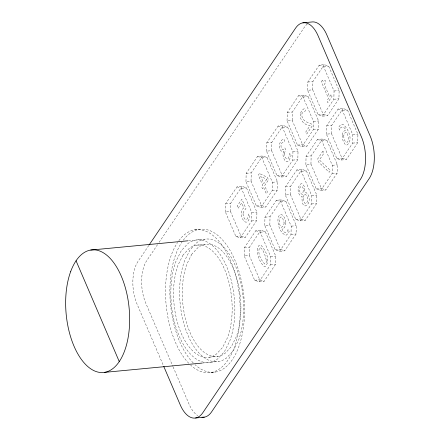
<?xml version="1.0" encoding="UTF-8"?>
<svg xmlns="http://www.w3.org/2000/svg" width="440" height="440" viewBox="0 0 440 440"><rect width="100%" height="100%" fill="white"/><g stroke="black" fill="none" stroke-linecap="round" stroke-linejoin="round"><path stroke-width="0.33" stroke-dasharray="2.2 1.65" d="M225.407 212.02L225.605 203.764L237.023 186.863L242.105 186.379L246.477 187.869L256.922 212.24L256.729 220.495L245.311 237.402L240.229 237.886L235.857 236.39L225.407 212.02L230.494 211.536L240.939 235.906L245.311 237.402M230.494 211.536L230.687 203.28L242.105 186.379M244.211 255.888L244.404 247.632L255.822 230.731L260.909 230.241L265.281 231.737L275.726 256.108L275.528 264.363L264.11 281.27L259.028 281.754L254.656 280.258L244.211 255.888L249.293 255.404L259.738 279.774L264.11 281.27M245.96 181.594L246.153 173.338L257.571 156.431L262.658 155.947L267.031 157.443L277.475 181.814L277.283 190.069L265.865 206.971L260.777 207.455L256.405 205.964L245.96 181.594L251.042 181.11L261.492 205.48L265.865 206.971M249.293 255.404L249.491 247.148L260.909 230.241M251.042 181.11L251.24 172.854L262.658 155.947M240.229 237.886L251.647 220.979L251.84 212.724L241.395 188.353L237.023 186.863M264.764 225.462L264.957 217.206L276.375 200.299L281.457 199.815L285.83 201.311L296.274 225.681L296.082 233.937L284.664 250.839L279.582 251.323L275.209 249.832L264.764 225.462L269.846 224.978L280.291 249.348L284.664 250.839M266.514 151.162L266.706 142.906L278.124 126.005L283.206 125.521L287.579 127.012L298.029 151.382L297.831 159.638L286.413 176.545L281.331 177.029L276.958 175.532L266.514 151.162L271.596 150.678L282.04 175.048L286.413 176.545M269.846 224.978L270.039 216.722L281.457 199.815M271.596 150.678L271.788 142.423L283.206 125.521M259.028 281.754L270.446 264.847L270.639 256.591L260.194 232.221L255.822 230.731M260.777 207.455L272.195 190.553L272.393 182.298L261.943 157.927L257.571 156.431M285.312 195.03L285.511 186.774L296.929 169.873L302.011 169.389L306.383 170.88L316.827 195.25L316.635 203.506L305.217 220.413L300.13 220.897L295.757 219.401L285.312 195.03L290.4 194.546L300.845 218.917L305.217 220.413M287.062 120.736L287.26 112.481L298.678 95.574L303.76 95.09L308.132 96.586L318.577 120.956L318.384 129.212L306.966 146.113L301.884 146.603L297.512 145.107L287.062 120.736L292.149 120.252L302.594 144.623L306.966 146.113M290.4 194.546L290.593 186.291L302.011 169.389M292.149 120.252L292.341 111.997L303.76 95.09M279.582 251.323L291 234.421L291.192 226.166L280.748 201.795L276.375 200.299M281.331 177.029L292.749 160.121L292.941 151.866L282.497 127.496L278.124 126.005M305.866 164.604L306.059 156.349L317.477 139.442L322.564 138.958L326.937 140.454L337.381 164.824L337.183 173.08L325.765 189.981L320.683 190.465L316.311 188.975L305.866 164.604L310.948 164.12L321.393 188.49L325.765 189.981M307.615 90.31L307.808 82.055L319.226 65.148L324.313 64.663L328.686 66.16L339.13 90.53L338.938 98.786L327.52 115.687L322.432 116.171L318.06 114.681L307.615 90.31L312.697 89.821L323.147 114.197L327.52 115.687M310.948 164.12L311.146 155.864L322.564 138.958M312.697 89.821L312.895 81.571L324.313 64.663M300.13 220.897L311.548 203.99L311.745 195.734L301.301 171.364L296.929 169.873M301.884 146.603L313.302 129.696L313.495 121.44L303.05 97.07L298.678 95.574M326.42 134.173L326.612 125.922L338.03 109.016L343.112 108.532L347.485 110.022L357.929 134.393L357.736 142.648L346.319 159.555L341.236 160.039L336.864 158.548L326.42 134.173L331.502 133.689L341.946 158.059L346.319 159.555M331.502 133.689L331.694 125.433L343.112 108.532M320.683 190.465L332.101 173.564L332.293 165.308L321.849 140.938L317.477 139.442M322.432 116.171L333.85 99.27L334.048 91.014L323.598 66.644L319.226 65.148M341.236 160.039L352.655 143.132L352.847 134.882L342.402 110.506L338.03 109.016M148.803 245.443L138.045 261.365A30.784 15.813 84.6 0 0 137.038 304.068L163.515 365.833M157.564 244.607L146.812 260.53A30.784 15.813 84.6 0 0 145.805 303.232L172.821 366.256M159.104 242.336L304.293 27.368A30.784 15.813 84.6 0 1 307.263 24.052M323.598 66.644L328.686 66.16M307.808 82.055L312.895 81.571M334.048 91.014L339.13 90.53M303.05 97.07L308.132 96.586M333.85 99.27L338.938 98.786M287.26 112.481L292.341 111.997M342.402 110.506L347.485 110.022M318.06 114.681L323.147 114.197M313.495 121.44L318.577 120.956M282.497 127.496L287.579 127.012M326.612 125.922L331.694 125.433M313.302 129.696L318.384 129.212M266.706 142.906L271.788 142.423M352.847 134.882L357.929 134.393M321.849 140.938L326.937 140.454M297.512 145.107L302.594 144.623M352.655 143.132L357.736 142.648M292.941 151.866L298.029 151.382M261.943 157.927L267.031 157.443M306.059 156.349L311.146 155.864M292.749 160.121L297.831 159.638M336.864 158.548L341.946 158.059M246.153 173.338L251.24 172.854M332.293 165.308L337.381 164.824M301.301 171.364L306.383 170.88M276.958 175.532L282.04 175.048M332.101 173.564L337.183 173.08M272.393 182.298L277.475 181.814M241.395 188.353L246.477 187.869M285.511 186.774L290.593 186.291M272.195 190.553L277.283 190.069M316.311 188.975L321.393 188.49M225.605 203.764L230.687 203.28M311.745 195.734L316.827 195.25M280.748 201.795L285.83 201.311M256.405 205.964L261.492 205.48M311.548 203.99L316.635 203.506M251.84 212.724L256.922 212.24M264.957 217.206L270.039 216.722M251.647 220.979L256.729 220.495M295.757 219.401L300.845 218.917M194.794 229.845L199.177 229.427M291.192 226.166L296.274 225.681M260.194 232.221L265.281 231.737M188.43 240.752L204.71 239.201M235.857 236.39L240.939 235.906M291 234.421L296.082 233.937M196.526 245.174L205.293 244.343M244.404 247.632L249.491 247.148M275.209 249.832L280.291 249.348M270.639 256.591L275.726 256.108M270.446 264.847L275.528 264.363M254.656 280.258L259.738 279.774M209.176 357.203L217.938 356.373M202.923 362.995L218.521 361.51M210.903 372.537L215.287 372.119M173.09 366.889L189.03 404.074A30.784 15.813 84.6 0 0 197.753 415.63M183.238 240.235A71.83 36.894 84.6 0 1 243.964 297.325A71.83 36.894 84.6 0 1 195.052 364.711M193.221 362.934A71.83 36.894 84.6 0 1 182.017 241.945M178.855 240.653A71.83 36.894 84.6 0 1 239.58 297.743A71.83 36.894 84.6 0 1 190.669 365.129M188.837 363.352A71.83 36.894 84.6 0 1 177.639 242.363M304.876 189.035L304.7 192.258L305.712 192.198C316.08 200.216 300.9 216.321 302.066 196.202L301.147 196.224C297.116 193.837 297.121 186.901 300.647 184.019A6.501 3.339 84.6 0 1 302.577 184.08L304.166 186.208L304.876 189.035M266.365 260.59L266.162 262.548L264.759 264.038C261.118 260.282 256.922 252.791 259.749 247.632L260.26 247.473C263.995 250.443 265.298 256.036 266.365 260.59M343.723 135.68C343.761 138.001 344.399 142.153 347.166 142.417C350.042 139.667 347.826 135.163 346.539 132.116L345.455 132.479L344.553 133.392L343.723 135.68M243.007 213.736L243.309 216.183L244.514 218.691L245.394 219.483L246.34 219.505C249.029 218.779 247.753 209.71 249.898 216.464C246.56 231.215 236.841 213.186 243.804 207.9L241.692 202.966L238.051 208.357L237.116 206.179L241.885 199.122L245.977 208.67L244.068 210.76L243.007 213.736M284.07 222.69C284.218 224.587 283.283 226.87 281.237 227.255C276.639 221.788 281.122 209.902 284.07 222.69M303.286 198.396L303.452 200.552L304.574 202.939L305.377 203.561L306.196 203.5C308.935 201.031 307.835 194.909 304.271 193.919L303.286 198.396M285.615 222.58C285.687 225.044 284.977 228.718 282.002 229.014C282.7 232.964 287.749 233.937 288.123 229.268L289.146 231.644L288.272 233.365L286.209 235.174C279.725 233.877 276.601 222.415 278.465 216.557C281.457 210.7 286.187 218.994 285.615 222.58M342.205 135.322L342.705 139.876L344.641 143.764A7.2 3.696 84.6 0 0 346.836 145.041C353.848 140.844 348.106 127.523 342.656 124.179L340.511 124.839L338.993 126.868L338.635 127.727L339.652 130.103C340.01 125.461 345.054 126.467 345.785 130.35C343.349 130.493 342.419 133.26 342.205 135.322M284.268 153.335L284.537 155.81L285.318 157.652L287.078 159.022C290.389 158.835 288.75 148.462 291.099 155.634L289.212 160.292L287.81 161.662L286.341 161.739L284.977 160.715L283.349 157.526L282.925 154.385L283.503 151.288L282.667 151.673L281.743 151.492C277.893 148.324 278.861 140.894 283.564 138.969C287.309 142.995 280.538 141.24 281.006 145.343C280.94 146.85 281.264 149.039 282.893 149.606L283.718 149.364L284.9 147.939L285.786 150.007L284.268 153.335M300.388 113.773C299.239 119.807 304.145 125.125 310.096 125.582L305.827 131.907L306.741 134.035L312.098 126.099L310.981 123.497C306.784 122.557 301.587 120.175 301.846 115.082C301.092 110.82 308.083 112.613 304.288 108.559L301.576 110.743L300.388 113.773M257.389 248.551C257.125 254.958 259.523 262.367 264.369 266.624L265.161 266.646C271.15 260.827 265.551 249.766 260.645 244.882L259.1 245.273L257.389 248.551M303.341 190.498L302.484 194.563C299.332 193.644 298.513 188.485 300.905 186.357L302.291 186.659L302.88 187.649A3.245 1.667 84.6 0 1 303.341 190.498M181.242 250.767L175.863 261.536A61.567 31.62 84.6 0 0 179.229 336.166A61.567 31.62 84.6 0 0 217.613 358.947L224.461 351.615L229.84 340.841A61.567 31.62 84.6 0 0 226.474 266.216A61.567 31.62 84.6 0 0 188.089 243.436L181.242 250.767M183.056 255.008L178.129 264.869A56.392 28.963 84.6 0 0 181.214 333.223A56.392 28.963 84.6 0 0 216.37 354.09L222.646 347.375L227.568 337.507A56.392 28.963 84.6 0 0 224.488 269.154A56.392 28.963 84.6 0 0 189.332 248.287L183.056 255.008M190.003 249.931L184.624 260.706A61.567 31.62 84.6 0 0 187.99 335.33A61.567 31.62 84.6 0 0 226.375 358.111L233.228 350.779L238.601 340.01A61.567 31.62 84.6 0 0 235.235 265.381A61.567 31.62 84.6 0 0 196.856 242.6L190.003 249.931M191.818 254.172L186.896 264.038A56.392 28.963 84.6 0 0 189.976 332.393A56.392 28.963 84.6 0 0 225.137 353.26L231.407 346.539L236.335 336.677A56.392 28.963 84.6 0 0 233.25 268.323A56.392 28.963 84.6 0 0 198.094 247.456L191.818 254.172M259.397 173.509L258.324 175.098L262.686 185.268L261.652 186.797L262.504 188.788L263.538 187.259L266.272 193.633L267.388 191.978L264.655 185.603L268.494 179.922L267.377 177.304L259.397 173.509M322.256 80.394L321.349 81.73L328.51 98.439L326.97 100.716L327.784 102.608L332.019 96.344L331.205 94.446L329.632 96.778L324.308 84.354L325.881 82.022L325.155 80.328L323.609 81.736L322.256 80.394M266.734 179.273L263.802 183.612L260.7 176.363L266.734 179.273M322.949 151.124L317.438 159.28L318.626 162.058L329.137 172.26L330.38 170.418L319.391 159.951L323.884 153.302L322.949 151.124"/><path stroke-width="0.66" d="M149.182 244.877L295.532 28.199A30.784 15.813 84.6 0 1 318.148 35.926L361.367 136.769A30.784 15.813 84.6 0 1 360.366 179.471L202.879 412.632A30.784 15.813 84.6 0 1 180.263 404.91L163.785 366.465M302.885 22.836L311.647 22A30.784 15.813 84.6 0 1 326.909 35.09L370.134 135.933A30.784 15.813 84.6 0 1 369.127 178.635L211.646 411.802A30.784 15.813 84.6 0 1 201.922 417.202M90.767 250.058L187.748 240.818M104.577 372.367L202.24 363.061M195.525 418L204.292 417.164M76.059 260.788L119.279 361.631M70.68 271.557A61.567 31.62 84.6 0 0 96.25 371.597A61.567 31.62 84.6 0 0 126.082 290.477A61.567 31.62 84.6 0 0 70.68 271.557"/></g></svg>
